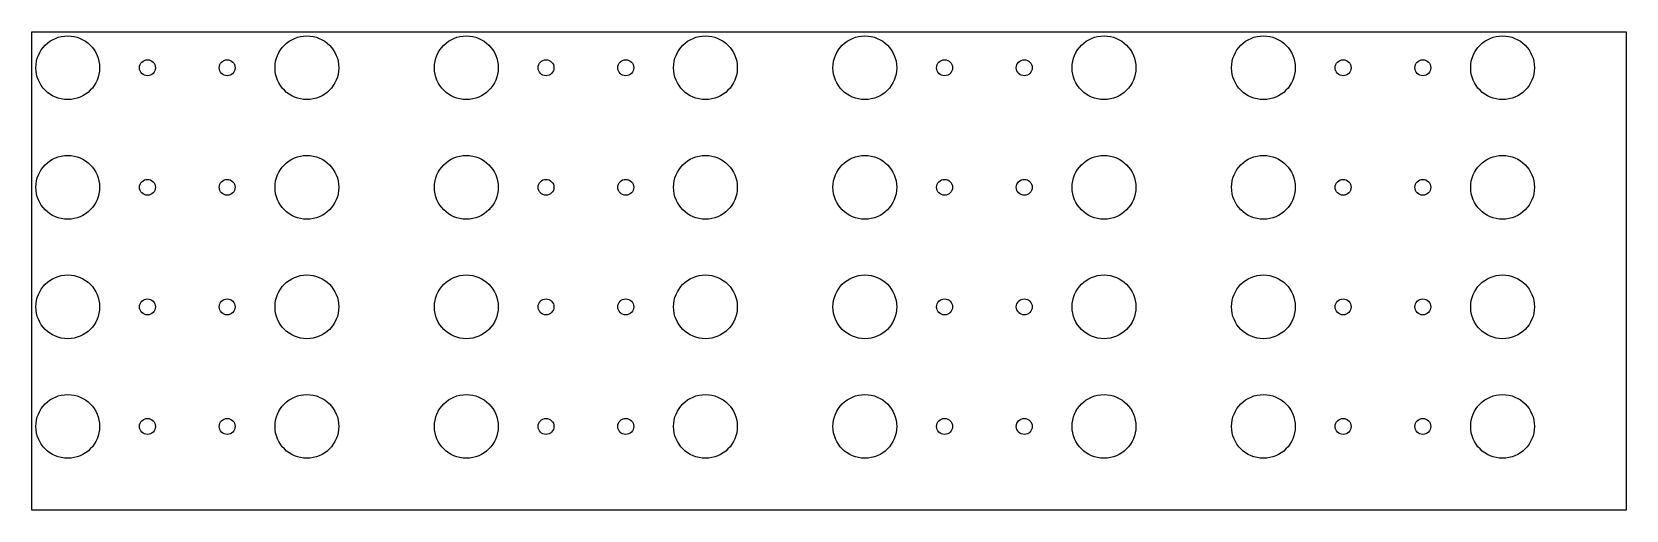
# Model space of a CAD drawing. Header units: millimetres. Extents: x -16 to 184, y -46 to 14.
import ezdxf

# ---------------------------------------------------------------- set-up
doc = ezdxf.new("R2010")
doc.units = ezdxf.units.MM
doc.layers.add('Sketch', color=7, linetype='CONTINUOUS')

msp = doc.modelspace()

# ---------------------------------------------------------------- linework, layer by layer
at = {"layer": 'Sketch'}
for p, q in [((-16.2774, -45.8751), (-16.2774, 14.1249)), ((-16.2774, 14.1249), (183.723, 14.1249)), ((183.723, 14.1249), (183.723, -45.8751)), ((183.723, -45.8751), (-16.2774, -45.8751))]:
    msp.add_line(p, q, dxfattribs=at)
for centre, radius in [((-11.7774, 9.62486), 4), ((18.2226, 9.62486), 4), ((38.2226, 9.62486), 4), ((68.2226, 9.62486), 4), ((88.2226, 9.62486), 4), ((118.223, 9.62486), 4), ((138.223, 9.62486), 4), ((168.223, 9.62486), 4), ((-1.77742, 9.62486), 1), ((8.22258, 9.62486), 1), ((48.2226, 9.62486), 1), ((58.2226, 9.62486), 1), ((98.2226, 9.62486), 1), ((108.223, 9.62486), 1), ((148.223, 9.62486), 1), ((158.223, 9.62486), 1), ((-11.7774, -5.37514), 4), ((18.2226, -5.37514), 4), ((38.2226, -5.37514), 4), ((68.2226, -5.37514), 4), ((88.2226, -5.37514), 4), ((118.223, -5.37514), 4), ((138.223, -5.37514), 4), ((168.223, -5.37514), 4), ((-1.77742, -5.37514), 1), ((8.22258, -5.37514), 1), ((48.2226, -5.37514), 1), ((58.2226, -5.37514), 1), ((98.2226, -5.37514), 1), ((108.223, -5.37514), 1), ((148.223, -5.37514), 1), ((158.223, -5.37514), 1), ((-11.7774, -20.3751), 4), ((18.2226, -20.3751), 4), ((38.2226, -20.3751), 4), ((68.2226, -20.3751), 4), ((88.2226, -20.3751), 4), ((118.223, -20.3751), 4), ((138.223, -20.3751), 4), ((168.223, -20.3751), 4), ((-1.77742, -20.3751), 1), ((8.22258, -20.3751), 1), ((48.2226, -20.3751), 1), ((58.2226, -20.3751), 1), ((98.2226, -20.3751), 1), ((108.223, -20.3751), 1), ((148.223, -20.3751), 1), ((158.223, -20.3751), 1), ((-11.7774, -35.3751), 4), ((18.2226, -35.3751), 4), ((38.2226, -35.3751), 4), ((68.2226, -35.3751), 4), ((88.2226, -35.3751), 4), ((118.223, -35.3751), 4), ((138.223, -35.3751), 4), ((168.223, -35.3751), 4), ((-1.77742, -35.3751), 1), ((8.22258, -35.3751), 1), ((48.2226, -35.3751), 1), ((58.2226, -35.3751), 1), ((98.2226, -35.3751), 1), ((108.223, -35.3751), 1), ((148.223, -35.3751), 1), ((158.223, -35.3751), 1)]:
    msp.add_circle(centre, radius, dxfattribs=at)

doc.saveas('drawing.dxf')
